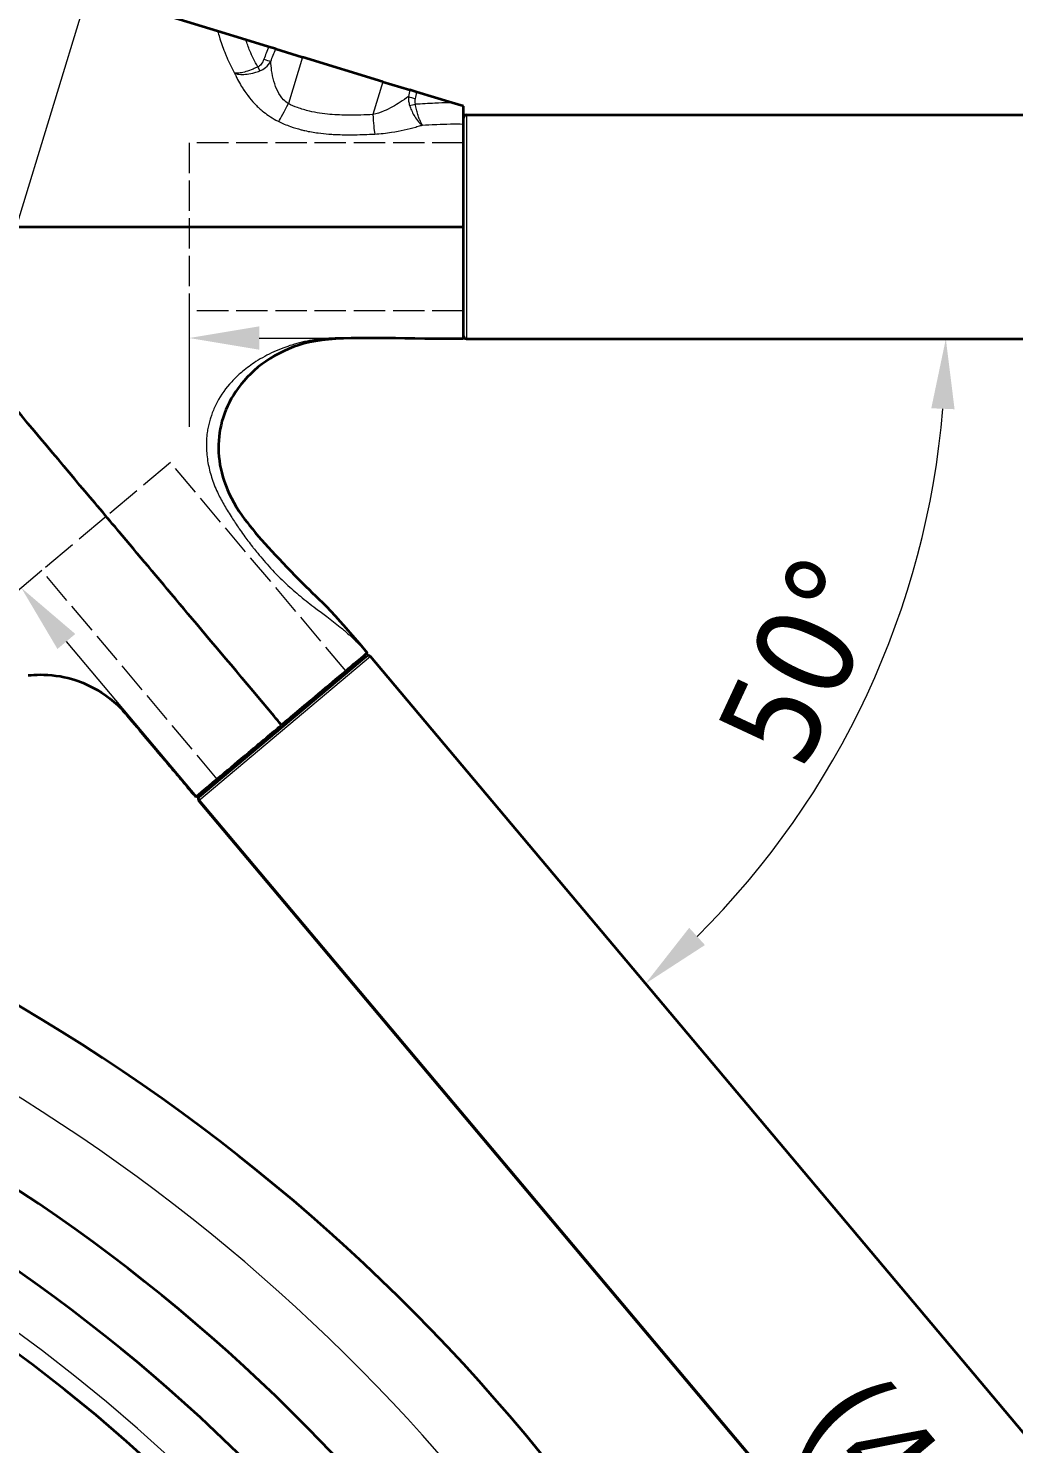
# Model space of a CAD drawing. Header units: millimetres. Extents: x 103 to 2059, y 115 to 1460.
# Drawn here: x 803 to 978.9, y 883.1 to 1135.9 of the extents above; entities that cross this region are included whole.
import ezdxf

# ---------------------------------------------------------------- set-up
doc = ezdxf.new("R2010")
doc.units = ezdxf.units.MM
doc.header["$LTSCALE"] = 5
doc.linetypes.add('DASHED', pattern=[0.2068, 0.1655, -0.0413])
for name, color, linetype, lineweight in [('Dimension (ISO)', 7, 'Continuous', 9), ('Hidden (ISO)', 7, 'DASHED', 9), ('Visible (ISO)', 7, 'Continuous', 35), ('Visible Narrow (ISO)', 7, 'Continuous', 9)]:
    doc.layers.add(name, color=color, linetype=linetype, lineweight=lineweight)
doc.styles.add('Note Text (ISO)', font='tahoma.ttf')
doc.dimstyles.new('Default (ISO)', dxfattribs={"dimscale": 5, "dimtxt": 3.5, "dimasz": 2.5, "dimexe": 3.175, "dimexo": 0, "dimgap": 0.762, "dimtad": 1, "dimdec": 1, "dimrnd": 1e-08, "dimzin": 4, "dimtxsty": 'Note Text (ISO)', "dimcen": 0.09, "dimdle": 10, "dimclrd": 256, "dimclre": 256, "dimclrt": 256, "dimadec": 0, "dimazin": 0, "dimtfac": 1.001486, "dimtmove": 0, "dimatfit": 3, "dimfxl": 0, "dimtolj": 1, "dimtzin": 0, "dimlwd": -1, "dimlwe": -1, "dimarcsym": 0})

# ---------------------------------------------------------------- blocks, each defined once
blk = doc.blocks.new('*D5')
at = {"layer": 'Defpoints', "color": 0}
for p in [(881.23, 1080.41), (1321.29, 1080.41), (1221.3, 1034.49), (1204.71, 673.84)]:
    blk.add_point(p, dxfattribs=at)
at = {"layer": 'Dimension (ISO)'}
blk.add_arc((1321.29, 1080.41), 110.03, 186.5127, 247.4873, dxfattribs=at)
for points in [[(1209.89, 1067.81), (1214.05, 1068.05), (1211.26, 1080.41)], [(1279.85, 980.74), (1278.48, 976.8), (1290.96, 974.65)]]:
    blk.add_solid(points, dxfattribs=at)
at = {"layer": 'Dimension (ISO)', "insert": (1239.83, 1041.1), "char_height": 17.5, "attachment_point": 1, "rotation": 307, "style": 'Note Text (ISO)'}
blk.add_mtext('\\A1;74°', dxfattribs=at)
blk = doc.blocks.new('*D6')
at = {"layer": 'Defpoints', "color": 0}
for p in [(816.37, 1080.41), (881.23, 1080.41), (942.13, 997.81), (1165.25, 665.43)]:
    blk.add_point(p, dxfattribs=at)
at = {"layer": 'Dimension (ISO)'}
blk.add_arc((816.37, 1080.41), 150.46, 314.8159, 355.2386, dxfattribs=at)
for points in [[(964.23, 1068.01), (968.39, 1067.84), (966.83, 1080.41)], [(923.82, 972.14), (921.01, 975.22), (913.19, 965.24)]]:
    blk.add_solid(points, dxfattribs=at)
at = {"layer": 'Dimension (ISO)', "insert": (925.41, 1010.34), "char_height": 17.5, "attachment_point": 1, "rotation": 65.0272, "style": 'Note Text (ISO)'}
blk.add_mtext('\\A1;50°', dxfattribs=at)
blk = doc.blocks.new('*D7')
at = {"layer": 'Defpoints', "color": 0}
for p in [(805.44, 1039.02), (801.76, 1035.93), (1170.31, 605.02)]:
    blk.add_point(p, dxfattribs=at)
at = {"layer": 'Dimension (ISO)'}
for p, q in [((805.44, 1039.02), (789.61, 1025.71)), ((1158.59, 611.5), (809.81, 1026.36)), ((1170.31, 605.02), (1154.49, 591.71))]:
    blk.add_line(p, q, dxfattribs=at)
for points in [[(811.4, 1027.7), (808.21, 1025.02), (801.76, 1035.93)], [(1160.19, 612.84), (1157, 610.16), (1166.64, 601.93)]]:
    blk.add_solid(points, dxfattribs=at)
at = {"layer": 'Dimension (ISO)', "insert": (953.45, 897.37), "char_height": 17.5, "attachment_point": 1, "rotation": 310.0545, "style": 'Note Text (ISO)'}
blk.add_mtext('\\A1;\\fTahoma|b0|i0;{\\H17.5000;(469,0) - 567,0}', dxfattribs=at)
blk = doc.blocks.new('*D8')
at = {"layer": 'Defpoints', "color": 0}
for p in [(831.73, 1085.41), (1316.73, 1085.41), (1316.73, 1080.56)]:
    blk.add_point(p, dxfattribs=at)
at = {"layer": 'Dimension (ISO)'}
for p, q in [((831.73, 1085.41), (831.73, 1064.68)), ((1316.73, 1085.41), (1316.73, 1064.68)), ((844.23, 1080.56), (1304.23, 1080.56))]:
    blk.add_line(p, q, dxfattribs=at)
for points in [[(844.23, 1082.64), (844.23, 1078.47), (831.73, 1080.56)], [(1304.23, 1082.64), (1304.23, 1078.47), (1316.73, 1080.56)]]:
    blk.add_solid(points, dxfattribs=at)
at = {"layer": 'Dimension (ISO)', "insert": (1002.53, 1107.5), "char_height": 17.5, "attachment_point": 1, "style": 'Note Text (ISO)'}
blk.add_mtext('\\A1;\\fTahoma|b0|i0;{\\H17.5000;(387,0) 485,0}', dxfattribs=at)
blk = doc.blocks.new('*D14')
at = {"layer": 'Defpoints', "color": 0}
for p in [(227.82, 1142.44), (813.68, 1142.44), (292.28, 661.37)]:
    blk.add_point(p, dxfattribs=at)
at = {"layer": 'Dimension (ISO)'}
for p, q in [((813.68, 1142.44), (211.94, 1142.44)), ((227.82, 673.87), (227.82, 1129.94)), ((292.28, 661.37), (211.94, 661.37))]:
    blk.add_line(p, q, dxfattribs=at)
for points in [[(225.74, 1129.94), (229.9, 1129.94), (227.82, 1142.44)], [(225.74, 673.87), (229.9, 673.87), (227.82, 661.37)]]:
    blk.add_solid(points, dxfattribs=at)
at = {"layer": 'Dimension (ISO)', "insert": (201.76, 873.19), "char_height": 17.5, "attachment_point": 1, "rotation": 90, "style": 'Note Text (ISO)'}
blk.add_mtext('\\A1;481,1', dxfattribs=at)
blk = doc.blocks.new('*D17')
at = {"layer": 'Defpoints', "color": 0}
for p in [(178.7, 1142.44), (813.68, 1142.44), (1641.2, 312.94)]:
    blk.add_point(p, dxfattribs=at)
at = {"layer": 'Dimension (ISO)'}
for p, q in [((813.68, 1142.44), (162.83, 1142.44)), ((178.7, 325.44), (178.7, 1129.94)), ((1641.2, 312.94), (162.83, 312.94))]:
    blk.add_line(p, q, dxfattribs=at)
for points in [[(176.62, 1129.94), (180.79, 1129.94), (178.7, 1142.44)], [(176.62, 325.44), (180.79, 325.44), (178.7, 312.94)]]:
    blk.add_solid(points, dxfattribs=at)
at = {"layer": 'Dimension (ISO)', "insert": (152.64, 698.83), "char_height": 17.5, "attachment_point": 1, "rotation": 90, "style": 'Note Text (ISO)'}
blk.add_mtext('\\A1;829,5', dxfattribs=at)
blk = doc.blocks.new('*D18')
at = {"layer": 'Defpoints', "color": 0}
for p in [(129.29, 1279.41), (1543.27, 1279.41), (1641.2, 312.94)]:
    blk.add_point(p, dxfattribs=at)
at = {"layer": 'Dimension (ISO)'}
for p, q in [((1543.27, 1279.41), (113.41, 1279.41)), ((129.29, 325.44), (129.29, 1266.91)), ((1641.2, 312.94), (113.41, 312.94))]:
    blk.add_line(p, q, dxfattribs=at)
for points in [[(127.2, 1266.91), (131.37, 1266.91), (129.29, 1279.41)], [(127.2, 325.44), (131.37, 325.44), (129.29, 312.94)]]:
    blk.add_solid(points, dxfattribs=at)
at = {"layer": 'Dimension (ISO)', "insert": (103.27, 780.31), "char_height": 17.5, "attachment_point": 1, "rotation": 90, "style": 'Note Text (ISO)'}
blk.add_mtext('\\A1;966,5', dxfattribs=at)

msp = doc.modelspace()

# ---------------------------------------------------------------- linework, layer by layer
at = {"layer": 'Hidden (ISO)', "ltscale": 6.510623}
msp.add_line((831.73, 1115.41), (831.73, 1085.41), dxfattribs=at)
at = {"layer": 'Hidden (ISO)', "ltscale": 6.769826}
for p, q in [((880.73, 1115.41), (831.73, 1115.41)), ((880.73, 1085.41), (831.73, 1085.41))]:
    msp.add_line(p, q, dxfattribs=at)
at = {"layer": 'Hidden (ISO)', "ltscale": 7.595893}
msp.add_line((828.4, 1058.33), (816.92, 1048.67), dxfattribs=at)
at = {"layer": 'Hidden (ISO)', "ltscale": 6.719899}
msp.add_line((859.7, 1021.1), (828.4, 1058.33), dxfattribs=at)
at = {"layer": 'Hidden (ISO)', "ltscale": 7.59542}
msp.add_line((816.92, 1048.67), (805.44, 1039.02), dxfattribs=at)
at = {"layer": 'Hidden (ISO)', "ltscale": 6.719328}
msp.add_line((836.74, 1001.79), (805.44, 1039.02), dxfattribs=at)
at = {"layer": 'Visible (ISO)'}
for p, q in [((836.8, 1135.37), (813.68, 1142.44)), ((841.83, 1133.83), (836.8, 1135.37)), ((845.92, 1132.58), (841.83, 1133.83)), ((847.18, 1132.19), (845.92, 1132.58)), ((847.18, 1132.19), (851.99, 1130.72)), ((866.33, 1126.34), (851.99, 1130.72)), ((866.33, 1126.34), (871.14, 1124.87)), ((872.4, 1124.48), (871.14, 1124.87)), ((878.67, 1122.57), (872.4, 1124.48)), ((880.73, 1121.94), (878.67, 1122.57)), ((880.73, 1118.78), (880.73, 1121.94)), ((881.23, 1120.41), (1267.23, 1120.41)), ((880.73, 1100.41), (880.73, 1118.78)), ((880.73, 1080.43), (880.73, 1100.41)), ((880.73, 1080.42), (880.73, 1080.43)), ((881.23, 1080.41), (1267.23, 1080.41)), ((804.45, 1063.51), (804.45, 1063.51)), ((816.92, 1048.67), (816.92, 1048.67)), ((863.51, 1024.3), (863.53, 1024.31)), ((833.53, 998.62), (863.38, 1023.71)), ((1165.25, 665.43), (864.09, 1023.65)), ((859.94, 1020.82), (859.7, 1021.1)), ((836.97, 1001.51), (836.74, 1001.79)), ((1134.63, 639.69), (833.47, 997.91))]:
    msp.add_line(p, q, dxfattribs=at)
for centre, radius, start, end in [((881.23, 1119.91), 0.5, 90, 180), ((881.23, 1080.91), 0.5, 180, 270), ((863.7, 1023.33), 0.5, 40.0545, 130.0545), ((624.78, 661.37), 348, 70.0335, 64.5287), ((833.85, 998.23), 0.5, 130.0545, 220.0545), ((624.78, 661.37), 320, 70.1929, 64.3678), ((624.78, 661.37), 320, 70.1929, 64.3678), ((624.78, 661.37), 308, 70.2702, 64.2893), ((624.78, 661.37), 296, 70.3537, 64.2049)]:
    msp.add_arc(centre, radius, start, end, dxfattribs=at)
for points, knots in [([(800.83, 1100.41), (804.23, 1100.41), (807.4, 1100.42), (810.29, 1100.42), (816.79, 1100.42), (822.08, 1100.41), (826.69, 1100.41), (826.86, 1100.41), (827.02, 1100.41), (827.19, 1100.41)], [1, 1, 1, 1, 1.0857773, 1.0857773, 1.0857773, 1.2787857, 1.2787857, 1.2787857, 1.2857296, 1.2857296, 1.2857296, 1.2857296]), ([(827.19, 1100.41), (834.53, 1100.41), (840.24, 1100.4), (846.67, 1100.42), (850.86, 1100.42), (855.36, 1100.4), (860.83, 1100.41), (864.1, 1100.41), (867.7, 1100.42), (871.79, 1100.41), (874.18, 1100.41), (876.74, 1100.41), (879.49, 1100.41), (879.9, 1100.41), (880.31, 1100.41), (880.73, 1100.41)], [1.2857296, 1.2857296, 1.2857296, 1.2857296, 1.5961224, 1.5961224, 1.5961224, 1.7980612, 1.7980612, 1.7980612, 1.918313, 1.918313, 1.918313, 1.9886698, 1.9886698, 1.9886698, 1.9991641, 1.9991641, 1.9991641, 1.9991641]), ([(880.73, 1080.42), (877.01, 1080.36), (877.23, 1080.43), (865.82, 1080.44), (857.31, 1081.03), (849.74, 1078.86), (847.44, 1077.77), (843.48, 1075.04), (841.8, 1073.41), (839.28, 1069.99), (838.37, 1068.22), (837.22, 1064.59), (836.94, 1062.74), (836.98, 1058.92), (837.32, 1056.94), (838.67, 1052.94), (839.66, 1050.98), (843.3, 1045.85), (846.71, 1042.17), (854.51, 1034.09), (855.57, 1033.87), (863.53, 1024.31)], [0.00906, 0.00906, 0.00906, 0.00906, 0.487318, 0.487318, 3.392617, 3.392617, 4.78716, 4.78716, 6.137099, 6.137099, 7.376426, 7.376426, 8.569023, 8.569023, 9.785925, 9.785925, 11.068425, 11.068425, 12.786847, 12.786847, 14.535556, 14.535556, 14.535556, 14.535556]), ([(814.93, 1051.04), (810.26, 1056.59), (805.04, 1062.8), (797.98, 1071.2), (796.57, 1072.88), (795.09, 1074.64), (793.52, 1076.5)], [-1.3656574, -1.3656574, -1.3656574, -1.3656574, -1.0608605, -1.0608605, -1.0608605, -1, -1, -1, -1]), ([(848.22, 1011.44), (846.43, 1013.58), (844.74, 1015.58), (843.15, 1017.48), (832.08, 1030.64), (825.58, 1038.38), (818.49, 1046.81), (817.33, 1048.19), (816.15, 1049.59), (814.93, 1051.04)], [-2, -2, -2, -2, -1.9302298, -1.9302298, -1.9302298, -1.4453374, -1.4453374, -1.4453374, -1.3656574, -1.3656574, -1.3656574, -1.3656574]), ([(863.51, 1024.3), (863.45, 1024.25), (863.22, 1024.05), (861.68, 1022.76), (860.62, 1021.87), (857.51, 1019.25), (855.79, 1017.8), (851.5, 1014.2), (849.34, 1012.39), (848.22, 1011.44)], [-1.322243, -1.322243, -1.322243, -1.322243, -0.980948, -0.980948, -0.707251, -0.707251, -0.43966, -0.43966, -0.000001, -0.000001, -0.000001, -0.000001]), ([(803.01, 1020.32), (804.25, 1020.44), (805.89, 1020.53), (810.01, 1019.97), (811.62, 1019.43), (815.07, 1018.01), (817.18, 1016.66), (819.95, 1014.03), (820.71, 1013.1), (825.11, 1007.85), (826.01, 1006.78), (827.93, 1004.5), (829.06, 1003.15), (830.04, 1001.99), (830.53, 1001.41), (831.97, 999.69), (832.43, 999.14), (832.91, 998.57)], [-0.710867, -0.710867, -0.710867, -0.710867, -0.6803393, -0.6803393, -0.6494655, -0.6494655, -0.5901096, -0.5901096, -0.5574464, -0.5574464, -0.5463869, -0.5463869, -0.4100174, -0.4100174, -0.2251712, -0.2251712, -0.000001, -0.000001, -0.000001, -0.000001]), ([(832.91, 998.57), (832.93, 998.59), (832.98, 998.64), (835, 1000.34), (836.27, 1001.41), (838.95, 1003.65), (840.67, 1005.1), (844.93, 1008.68), (847.13, 1010.52), (848.22, 1011.44)], [-1.131727, -1.131727, -1.131727, -1.131727, -0.895292, -0.895292, -0.699846, -0.699846, -0.428652, -0.428652, -0.000001, -0.000001, -0.000001, -0.000001]), ([(836.74, 1001.79), (836.74, 1001.79), (836.99, 1002.01), (837.7, 1002.6), (837.96, 1002.82), (838.26, 1003.08)], [-9.4549702, -9.4549702, -9.4549702, -9.4549702, -8.910886, -8.910886, -8.6701687, -8.6701687, -8.6701687, -8.6701687])]:
    msp.add_open_spline(points, degree=3, knots=knots, dxfattribs=at)
msp.add_open_spline([(836.74, 1001.79), (835.46, 1000.72), (834.19, 999.65), (832.91, 998.57)], degree=3, dxfattribs=at)
at = {"layer": 'Visible Narrow (ISO)'}
for p, q in [((813.68, 1142.44), (800.83, 1100.41)), ((851.99, 1130.72), (849.45, 1122.43)), ((866.33, 1126.34), (864.54, 1120.47)), ((881.23, 1120.41), (881.23, 1080.41)), ((864.09, 1023.65), (833.47, 997.91))]:
    msp.add_line(p, q, dxfattribs=at)
for radius, start, end in [(334.04, 70.1096, 64.453), (299.03, 70.332, 64.2268)]:
    msp.add_arc((624.78, 661.37), radius, start, end, dxfattribs=at)
for centre, major_axis, ratio, start_param, end_param in [((845.17, 1130.68), (-1.87, 0.71), 0.173282, 1.582241, 2.287677), ((844.09, 1129.32), (-0.78, 1.84), 0.112513, 1.704304, 2.129807), ((872.23, 1123.64), (-1.95, 0.46), 0.173273, 0.845883, 1.559212), ((849.7, 1123.26), (-2.26, -4.46), 0.030174, 0.454015, 1.398866), ((864.79, 1121.3), (0.25, -4.99), 0.059664, 4.876492, 5.751125), ((872.22, 1122.64), (-1.94, -0.5), 0.148649, 0.90914, 1.479901)]:
    msp.add_ellipse(centre, major_axis=major_axis, ratio=ratio, start_param=start_param, end_param=end_param, dxfattribs=at)
for points, knots in [([(836.8, 1135.37), (836.92, 1134.99), (837.03, 1134.62), (837.18, 1134.15), (837.21, 1134.07), (837.23, 1133.99)], [0.2262291, 0.2262291, 0.2262291, 0.2262291, 0.3394931, 0.3394931, 0.3636951, 0.3636951, 0.3636951, 0.3636951]), ([(843.99, 1128.99), (843.44, 1129.91), (842.97, 1130.89), (842.56, 1131.87), (842.29, 1132.52), (842.05, 1133.17), (841.83, 1133.83)], [-1.0015605, -1.0015605, -1.0015605, -1.0015605, -0.6789862, -0.6789862, -0.6789862, -0.4677157, -0.4677157, -0.4677157, -0.4677157]), ([(838.21, 1131.27), (838.28, 1131.08), (838.36, 1130.89), (838.44, 1130.7), (838.84, 1129.77), (839.29, 1128.82), (839.83, 1127.89)], [0.6248212, 0.6248212, 0.6248212, 0.6248212, 0.6789862, 0.6789862, 0.6789862, 0.9383835, 0.9383835, 0.9383835, 0.9383835]), ([(845.06, 1130.34), (844.94, 1130.03), (844.79, 1129.72), (844.42, 1129.26), (844.22, 1129.09), (843.99, 1128.99)], [0, 0, 0, 0, 0.103716, 0.103716, 0.1797286, 0.1797286, 0.1797286, 0.1797286]), ([(839.83, 1127.89), (840.12, 1127.74), (840.51, 1127.65), (841.3, 1127.62), (841.67, 1127.64), (842.5, 1127.75), (842.96, 1127.84), (843.73, 1128.06), (844.04, 1128.16), (844.33, 1128.27)], [-0.0007703, -0.0007703, -0.0007703, -0.0007703, 0.1169713, 0.1169713, 0.2002493, 0.2002493, 0.2922549, 0.2922549, 0.3497584, 0.3497584, 0.3497584, 0.3497584]), ([(839.83, 1127.88), (839.9, 1127.73), (839.97, 1127.58), (840.15, 1127.2), (840.26, 1126.97), (840.38, 1126.75)], [-7.8718507, -7.8718507, -7.8718507, -7.8718507, -7.8251602, -7.8251602, -7.7541554, -7.7541554, -7.7541554, -7.7541554]), ([(843.99, 1128.99), (843.71, 1128.85), (843.42, 1128.72), (842.69, 1128.42), (842.26, 1128.26), (841.49, 1128.03), (841.15, 1127.95), (840.43, 1127.83), (840.08, 1127.83), (839.84, 1127.89)], [-0.3497584, -0.3497584, -0.3497584, -0.3497584, -0.2922549, -0.2922549, -0.2002493, -0.2002493, -0.1169713, -0.1169713, -0.0006086, -0.0006086, -0.0006086, -0.0006086]), ([(844.33, 1128.27), (844.72, 1128.42), (845.07, 1128.64), (845.76, 1129.22), (846.05, 1129.59), (846.3, 1129.97)], [-0.1797286, -0.1797286, -0.1797286, -0.1797286, -0.103716, -0.103716, 0, 0, 0, 0]), ([(849.45, 1122.43), (849.14, 1122.62), (848.86, 1122.86), (848.17, 1123.56), (847.83, 1124.07), (847.25, 1125.2), (847.03, 1125.8), (846.68, 1127.05), (846.55, 1127.7), (846.38, 1128.89), (846.33, 1129.43), (846.3, 1129.97)], [6.870256, 6.870256, 6.870256, 6.870256, 7.034721, 7.034721, 7.297865, 7.297865, 7.560122, 7.560122, 7.82516, 7.82516, 8.044279, 8.044279, 8.044279, 8.044279]), ([(841.46, 1124.9), (841.47, 1124.89), (841.47, 1124.88), (841.71, 1124.53), (841.95, 1124.19), (842.21, 1123.85)], [-7.56248, -7.56248, -7.56248, -7.56248, -7.5601225, -7.5601225, -7.4515785, -7.4515785, -7.4515785, -7.4515785]), ([(842.25, 1123.79), (842.6, 1123.33), (842.99, 1122.87), (843.83, 1121.98), (844.29, 1121.55), (844.78, 1121.14)], [-7.4457577, -7.4457577, -7.4457577, -7.4457577, -7.2978654, -7.2978654, -7.1456332, -7.1456332, -7.1456332, -7.1456332]), ([(870.88, 1123.69), (870.42, 1123.35), (869.92, 1123.01), (868.52, 1122.1), (867.55, 1121.55), (865.88, 1120.84), (865.21, 1120.62), (864.54, 1120.47)], [-1.071462, -1.071462, -1.071462, -1.071462, -0.779606, -0.779606, -0.299848, -0.299848, 0, 0, 0, 0]), ([(870.88, 1123.69), (870.87, 1123.42), (870.88, 1123.14), (870.95, 1122.61), (871.01, 1122.35), (871.09, 1122.1)], [0, 0, 0, 0, 0.0544387, 0.0544387, 0.1028048, 0.1028048, 0.1028048, 0.1028048]), ([(872.12, 1122.3), (872.08, 1122.46), (872.06, 1122.62), (872.07, 1122.96), (872.09, 1123.13), (872.13, 1123.31)], [-0.1028048, -0.1028048, -0.1028048, -0.1028048, -0.0544387, -0.0544387, 0, 0, 0, 0]), ([(878.67, 1122.57), (878.5, 1122.57), (878.33, 1122.57), (878.16, 1122.56), (877.3, 1122.55), (876.44, 1122.53), (875.59, 1122.49), (874.43, 1122.44), (873.27, 1122.38), (872.12, 1122.3)], [-4.7231399, -4.7231399, -4.7231399, -4.7231399, -4.6726946, -4.6726946, -4.6726946, -4.4147801, -4.4147801, -4.4147801, -4.0670268, -4.0670268, -4.0670268, -4.0670268]), ([(844.78, 1121.14), (845.14, 1120.84), (845.52, 1120.55), (846.33, 1119.99), (846.77, 1119.72), (847.22, 1119.48)], [-7.1456332, -7.1456332, -7.1456332, -7.1456332, -7.0347211, -7.0347211, -6.9148618, -6.9148618, -6.9148618, -6.9148618]), ([(864.54, 1120.47), (863.11, 1120.4), (861.68, 1120.35), (860.25, 1120.36), (859.12, 1120.37), (857.99, 1120.41), (855.64, 1120.62), (854.4, 1120.79), (853.19, 1121.08), (852.48, 1121.25), (851.78, 1121.46), (850.53, 1121.92), (849.98, 1122.16), (849.45, 1122.43)], [-1.534971, -1.534971, -1.534971, -1.534971, -1.105884, -1.105884, -1.105884, -0.767486, -0.767486, -0.396363, -0.396363, -0.396363, -0.178969, -0.178969, 0, 0, 0, 0]), ([(871.09, 1122.1), (871.19, 1121.8), (871.3, 1121.51), (871.56, 1120.92), (871.7, 1120.63), (872.05, 1120.02), (872.27, 1119.7), (872.77, 1119.07), (873.08, 1118.78), (873.37, 1118.59)], [0, 0, 0, 0, 0.0577505, 0.0577505, 0.1208447, 0.1208447, 0.2017558, 0.2017558, 0.3119605, 0.3119605, 0.3119605, 0.3119605]), ([(872.81, 1119.71), (872.72, 1119.95), (872.63, 1120.21), (872.46, 1120.78), (872.38, 1121.08), (872.24, 1121.69), (872.18, 1122), (872.12, 1122.3)], [-0.1839358, -0.1839358, -0.1839358, -0.1839358, -0.1208447, -0.1208447, -0.0577505, -0.0577505, 0, 0, 0, 0]), ([(848.72, 1118.77), (849.09, 1118.62), (849.45, 1118.47), (850.44, 1118.12), (851.07, 1117.93), (851.7, 1117.77)], [0.085291, 0.085291, 0.085291, 0.085291, 0.1789694, 0.1789694, 0.3381313, 0.3381313, 0.3381313, 0.3381313]), ([(864.85, 1116.99), (865.88, 1117.04), (866.9, 1117.15), (869.43, 1117.55), (870.87, 1117.89), (872.47, 1118.33), (872.76, 1118.41), (873.04, 1118.49)], [0, 0, 0, 0, 0.2998484, 0.2998484, 0.7796059, 0.7796059, 0.889406, 0.889406, 0.889406, 0.889406]), ([(873.37, 1118.59), (873.21, 1118.81), (873.05, 1119.12), (872.86, 1119.58), (872.84, 1119.64), (872.81, 1119.71)], [-0.3119605, -0.3119605, -0.3119605, -0.3119605, -0.2017558, -0.2017558, -0.1839358, -0.1839358, -0.1839358, -0.1839358]), ([(875.74, 1118.71), (875.8, 1118.71), (875.86, 1118.71), (875.92, 1118.71), (876.75, 1118.75), (877.56, 1118.78), (878.36, 1118.79)], [4.3955343, 4.3955343, 4.3955343, 4.3955343, 4.4147801, 4.4147801, 4.4147801, 4.6726946, 4.6726946, 4.6726946, 4.6726946]), ([(854.74, 1117.19), (855.39, 1117.1), (856.02, 1117.04), (857, 1116.96), (857.35, 1116.94), (857.69, 1116.92)], [0.5982097, 0.5982097, 0.5982097, 0.5982097, 0.7674856, 0.7674856, 0.860762, 0.860762, 0.860762, 0.860762]), ([(856.04, 1080.47), (855.26, 1080.4), (854.47, 1080.31), (852.47, 1079.97), (851.26, 1079.68), (850.08, 1079.31)], [2.671689, 2.671689, 2.671689, 2.671689, 3.104099, 3.104099, 3.769988, 3.769988, 3.769988, 3.769988]), ([(860.89, 1080.61), (860.47, 1080.61), (860.07, 1080.61), (859.07, 1080.6), (858.53, 1080.59), (857.7, 1080.57), (857.38, 1080.55), (857.07, 1080.53)], [1.9544715, 1.9544715, 1.9544715, 1.9544715, 2.086365, 2.086365, 2.3208791, 2.3208791, 2.4851769, 2.4851769, 2.4851769, 2.4851769]), ([(863.49, 1080.6), (862.98, 1080.6), (862.45, 1080.6), (861.77, 1080.6), (861.62, 1080.6), (861.47, 1080.61)], [1.6936976, 1.6936976, 1.6936976, 1.6936976, 1.851851, 1.851851, 1.8961167, 1.8961167, 1.8961167, 1.8961167]), ([(869.78, 1080.52), (869.11, 1080.53), (868.43, 1080.54), (867.08, 1080.56), (866.4, 1080.56), (865.72, 1080.57)], [1.0628044, 1.0628044, 1.0628044, 1.0628044, 1.2656694, 1.2656694, 1.4685395, 1.4685395, 1.4685395, 1.4685395]), ([(871.77, 1080.49), (871.48, 1080.5), (871.19, 1080.5), (870.53, 1080.51), (870.16, 1080.51), (869.8, 1080.52)], [0.8642404, 0.8642404, 0.8642404, 0.8642404, 0.9516313, 0.9516313, 1.0613877, 1.0613877, 1.0613877, 1.0613877]), ([(873.72, 1080.46), (873.7, 1080.47), (873.68, 1080.47), (873.03, 1080.47), (872.4, 1080.48), (871.77, 1080.49)], [0.6704056, 0.6704056, 0.6704056, 0.6704056, 0.6755524, 0.6755524, 0.8642404, 0.8642404, 0.8642404, 0.8642404]), ([(876.89, 1080.44), (876.8, 1080.44), (876.7, 1080.44), (875.96, 1080.44), (875.29, 1080.45), (874.3, 1080.46), (874, 1080.46), (873.72, 1080.46)], [0.3584189, 0.3584189, 0.3584189, 0.3584189, 0.3875833, 0.3875833, 0.587385, 0.587385, 0.6704056, 0.6704056, 0.6704056, 0.6704056]), ([(880.1, 1080.42), (879.81, 1080.42), (879.56, 1080.42), (879.09, 1080.42), (878.86, 1080.42), (878.04, 1080.43), (877.47, 1080.43), (876.89, 1080.44)], [0.0459171, 0.0459171, 0.0459171, 0.0459171, 0.1110264, 0.1110264, 0.1761357, 0.1761357, 0.3584189, 0.3584189, 0.3584189, 0.3584189]), ([(880.73, 1080.43), (880.62, 1080.43), (880.54, 1080.42), (880.32, 1080.42), (880.21, 1080.42), (880.1, 1080.42)], [0.00905259, 0.00905259, 0.00905259, 0.00905259, 0.02295855, 0.02295855, 0.0459171, 0.0459171, 0.0459171, 0.0459171]), ([(846.85, 1078.08), (845.74, 1077.57), (844.67, 1076.99), (842.81, 1075.8), (842.01, 1075.21), (840.73, 1074.14), (840.22, 1073.67), (839.74, 1073.18)], [4.397039, 4.397039, 4.397039, 4.397039, 5.059052, 5.059052, 5.604452, 5.604452, 5.984897, 5.984897, 5.984897, 5.984897]), ([(850.08, 1079.31), (849.6, 1079.16), (849.11, 1078.99), (848.03, 1078.59), (847.43, 1078.35), (846.85, 1078.08)], [3.769988, 3.769988, 3.769988, 3.769988, 4.046134, 4.046134, 4.397039, 4.397039, 4.397039, 4.397039]), ([(838.96, 1072.33), (837.97, 1071.19), (837.12, 1069.93), (836.47, 1068.6), (836.17, 1068), (835.91, 1067.37), (835.69, 1066.72)], [6.200268, 6.200268, 6.200268, 6.200268, 7.045947, 7.045947, 7.045947, 7.433073, 7.433073, 7.433073, 7.433073]), ([(835.48, 1066.07), (835.29, 1065.45), (835.14, 1064.81), (835, 1064), (834.98, 1063.83), (834.95, 1063.66)], [7.5630883, 7.5630883, 7.5630883, 7.5630883, 7.9338637, 7.9338637, 8.0309581, 8.0309581, 8.0309581, 8.0309581]), ([(834.95, 1063.66), (834.83, 1062.81), (834.78, 1061.94), (834.82, 1060.14), (834.92, 1059.21), (835.24, 1057.41), (835.46, 1056.55), (835.73, 1055.7)], [8.030958, 8.030958, 8.030958, 8.030958, 8.522493, 8.522493, 9.04557, 9.04557, 9.532384, 9.532384, 9.532384, 9.532384]), ([(835.73, 1055.69), (836.01, 1054.79), (836.37, 1053.89), (837.11, 1052.3), (837.49, 1051.58), (838.29, 1050.15), (838.73, 1049.44), (839.2, 1048.7)], [9.534859, 9.534859, 9.534859, 9.534859, 10.054649, 10.054649, 10.475656, 10.475656, 10.896653, 10.896653, 10.896653, 10.896653]), ([(839.2, 1048.7), (839.58, 1048.1), (840.01, 1047.46), (840.54, 1046.69), (840.6, 1046.59), (840.67, 1046.49)], [10.8966525, 10.8966525, 10.8966525, 10.8966525, 11.2443699, 11.2443699, 11.295181, 11.295181, 11.295181, 11.295181]), ([(843.02, 1043.29), (843.08, 1043.22), (843.13, 1043.16), (843.43, 1042.77), (843.69, 1042.45), (843.96, 1042.13)], [11.8055806, 11.8055806, 11.8055806, 11.8055806, 11.8355434, 11.8355434, 11.9797454, 11.9797454, 11.9797454, 11.9797454]), ([(843.96, 1042.13), (844.69, 1041.24), (845.46, 1040.36), (847.14, 1038.52), (848.06, 1037.57), (849.07, 1036.64)], [11.9797454, 11.9797454, 11.9797454, 11.9797454, 12.3702395, 12.3702395, 12.7922405, 12.7922405, 12.7922405, 12.7922405]), ([(849.07, 1036.64), (849.88, 1035.89), (850.72, 1035.15), (852.48, 1033.7), (853.41, 1032.98), (854.37, 1032.26)], [12.7922405, 12.7922405, 12.7922405, 12.7922405, 13.134534, 13.134534, 13.4768225, 13.4768225, 13.4768225, 13.4768225]), ([(854.37, 1032.26), (855, 1031.78), (855.66, 1031.3), (857.11, 1030.21), (857.92, 1029.59), (858.96, 1028.72), (859.21, 1028.51), (859.47, 1028.29)], [13.4768225, 13.4768225, 13.4768225, 13.4768225, 13.7031068, 13.7031068, 13.9769075, 13.9769075, 14.0652837, 14.0652837, 14.0652837, 14.0652837]), ([(859.47, 1028.29), (859.74, 1028.05), (860.01, 1027.81), (860.44, 1027.42), (860.6, 1027.28), (860.76, 1027.13)], [14.0652837, 14.0652837, 14.0652837, 14.0652837, 14.160267, 14.160267, 14.2171222, 14.2171222, 14.2171222, 14.2171222]), ([(861.76, 1026.17), (861.91, 1026.03), (862.06, 1025.88), (862.29, 1025.66), (862.36, 1025.59), (862.46, 1025.5), (862.48, 1025.48), (862.51, 1025.45), (862.52, 1025.44), (862.54, 1025.42), (862.54, 1025.42), (862.56, 1025.41), (862.56, 1025.4), (862.57, 1025.4)], [14.33541161, 14.33541161, 14.33541161, 14.33541161, 14.38823685, 14.38823685, 14.4109156, 14.4109156, 14.41710783, 14.41710783, 14.42020394, 14.42020394, 14.42175199, 14.42175199, 14.42330005, 14.42330005, 14.42330005, 14.42330005]), ([(862.57, 1025.4), (862.57, 1025.4), (862.57, 1025.4), (862.57, 1025.4), (862.57, 1025.4), (862.57, 1025.4), (862.57, 1025.4), (862.57, 1025.4), (862.57, 1025.4), (862.57, 1025.4), (862.57, 1025.4), (862.57, 1025.39), (862.57, 1025.39), (862.57, 1025.39), (862.57, 1025.39), (862.58, 1025.39), (862.58, 1025.39), (862.59, 1025.37), (862.6, 1025.36), (862.62, 1025.34), (862.63, 1025.32), (862.66, 1025.29), (862.68, 1025.27), (862.71, 1025.24), (862.73, 1025.21), (862.78, 1025.16), (862.8, 1025.14), (862.86, 1025.07), (862.89, 1025.03), (862.97, 1024.95), (863.01, 1024.9), (863.11, 1024.78), (863.16, 1024.72), (863.3, 1024.55), (863.39, 1024.45), (863.48, 1024.34)], [14.4233, 14.4233, 14.4233, 14.4233, 14.4233123, 14.4233123, 14.4233245, 14.4233245, 14.4233489, 14.4233489, 14.4233979, 14.4233979, 14.4234957, 14.4234957, 14.4236913, 14.4236913, 14.4240825, 14.4240825, 14.4248649, 14.4248649, 14.428198, 14.428198, 14.4330959, 14.4330959, 14.4385647, 14.4385647, 14.4456742, 14.4456742, 14.4549165, 14.4549165, 14.4669315, 14.4669315, 14.482551, 14.482551, 14.5028563, 14.5028563, 14.5329758, 14.5329758, 14.5329758, 14.5329758])]:
    msp.add_open_spline(points, degree=3, knots=knots, dxfattribs=at)
for points in [[(837.23, 1133.99), (837.52, 1133.1), (837.84, 1132.2), (838.21, 1131.27)], [(845.92, 1132.58), (845.63, 1131.84), (845.35, 1131.09), (845.06, 1130.34)], [(846.3, 1129.97), (846.59, 1130.71), (846.88, 1131.45), (847.18, 1132.19)], [(839.84, 1127.89), (839.84, 1127.89), (839.84, 1127.89), (839.83, 1127.89)], [(839.83, 1127.89), (839.83, 1127.89), (839.83, 1127.88), (839.83, 1127.88)], [(840.38, 1126.75), (840.59, 1126.35), (840.81, 1125.96), (841.04, 1125.56)], [(841.04, 1125.56), (841.18, 1125.34), (841.32, 1125.12), (841.46, 1124.9)], [(842.21, 1123.85), (842.22, 1123.83), (842.23, 1123.81), (842.25, 1123.79)], [(871.14, 1124.87), (871.06, 1124.47), (870.97, 1124.08), (870.88, 1123.69)], [(872.13, 1123.31), (872.22, 1123.7), (872.31, 1124.09), (872.4, 1124.48)], [(847.22, 1119.48), (847.39, 1119.39), (847.56, 1119.3), (847.73, 1119.22)], [(847.73, 1119.22), (848.06, 1119.06), (848.39, 1118.91), (848.72, 1118.77)], [(851.7, 1117.77), (851.93, 1117.71), (852.16, 1117.66), (852.39, 1117.6)], [(852.39, 1117.6), (853.19, 1117.42), (853.97, 1117.29), (854.74, 1117.19)], [(873.04, 1118.49), (873.15, 1118.52), (873.26, 1118.55), (873.37, 1118.59)], [(873.37, 1118.59), (874.14, 1118.63), (874.91, 1118.67), (875.67, 1118.7)], [(875.67, 1118.7), (875.69, 1118.7), (875.71, 1118.71), (875.74, 1118.71)], [(878.36, 1118.79), (879.16, 1118.8), (879.95, 1118.8), (880.73, 1118.78)], [(857.69, 1116.92), (858.59, 1116.88), (859.47, 1116.86), (860.35, 1116.86)], [(860.35, 1116.86), (860.97, 1116.86), (861.59, 1116.87), (862.2, 1116.89)], [(862.2, 1116.89), (862.47, 1116.89), (862.74, 1116.9), (863.01, 1116.91)], [(863.01, 1116.91), (863.63, 1116.93), (864.24, 1116.96), (864.85, 1116.99)], [(856.89, 1080.52), (856.6, 1080.51), (856.32, 1080.49), (856.04, 1080.47)], [(857.07, 1080.53), (857.01, 1080.53), (856.95, 1080.53), (856.89, 1080.52)], [(861.47, 1080.61), (861.27, 1080.61), (861.08, 1080.61), (860.89, 1080.61)], [(865.72, 1080.57), (864.97, 1080.58), (864.23, 1080.59), (863.49, 1080.6)], [(869.8, 1080.52), (869.79, 1080.52), (869.79, 1080.52), (869.78, 1080.52)], [(839.74, 1073.18), (839.47, 1072.91), (839.21, 1072.62), (838.96, 1072.33)], [(835.69, 1066.72), (835.61, 1066.51), (835.54, 1066.29), (835.48, 1066.07)], [(835.73, 1055.7), (835.73, 1055.7), (835.73, 1055.69), (835.73, 1055.69)], [(840.67, 1046.49), (840.93, 1046.11), (841.21, 1045.73), (841.49, 1045.33)], [(841.49, 1045.33), (841.49, 1045.33), (841.5, 1045.33), (841.5, 1045.32)], [(841.5, 1045.32), (841.97, 1044.67), (842.48, 1043.99), (843.02, 1043.29)], [(860.76, 1027.13), (861.1, 1026.82), (861.43, 1026.5), (861.76, 1026.17)], [(863.48, 1024.34), (863.49, 1024.33), (863.5, 1024.31), (863.51, 1024.3)]]:
    msp.add_open_spline(points, degree=3, dxfattribs=at)

# ---------------------------------------------------------------- dimensions: what is measured, and where the dimension line sits
at = {"layer": 'Dimension (ISO)'}
for base, p1, p2, picture, middle in [((129.29, 1279.41), (1641.2, 312.94), (1543.27, 1279.41), '*D18', (129.29, 809.21)), ((178.7, 1142.44), (1641.2, 312.94), (813.68, 1142.44), '*D17', (178.7, 727.69)), ((227.82, 1142.44), (292.28, 661.37), (813.68, 1142.44), '*D14', (227.82, 901.9))]:
    dim = msp.add_linear_dim(base=base, p1=p1, p2=p2, angle=90, dimstyle='Default (ISO)', override={"dimgap": 0.762, "dimdec": 1, "dimtol": 0, "dimlim": 0, "dimtp": 0, "dimtm": 0, "dimtdec": 2, "dimtofl": 0, "dimatfit": 1}, dxfattribs=at)
    dim.commit()
    dim.dimension.update_dxf_attribs({"geometry": picture, "text_midpoint": middle, "dimtype": 160})
dim = msp.add_linear_dim(base=(1316.73, 1080.56), p1=(831.73, 1085.41), p2=(1316.73, 1085.41), text='\\fTahoma|b0|i0;{\\H17.5000;(387,0) <>}', dimstyle='Default (ISO)', override={"dimgap": 0.762, "dimdec": 1, "dimtol": 0, "dimlim": 0, "dimtp": 0, "dimtm": 0, "dimtdec": 2, "dimtofl": 0, "dimatfit": 1}, dxfattribs=at)
dim.commit()
dim.dimension.update_dxf_attribs({"geometry": '*D8', "text_midpoint": (1074.23, 1080.56), "dimtype": 160})
for base, center, p1, p2, picture, middle in [((942.13, 997.81), (816.37, 1080.41), (1165.25, 665.43), (881.23, 1080.41), '*D6', (952.76, 1016.89)), ((1221.3, 1034.49), (1321.29, 1080.41), (881.23, 1080.41), (1204.71, 673.84), '*D5', (1233.42, 1014.2))]:
    dim = msp.add_angular_dim_3p(base=base, center=center, p1=p1, p2=p2, dimstyle='Default (ISO)', override={"dimgap": 0.762, "dimse1": 1, "dimse2": 1, "dimadec": 0, "dimtol": 0, "dimlim": 0, "dimtp": 0, "dimtm": 0, "dimtdec": 2}, dxfattribs=at)
    dim.commit()
    dim.dimension.update_dxf_attribs({"geometry": picture, "text_midpoint": middle, "dimtype": 165})
dim = msp.add_linear_dim(base=(801.76, 1035.93), p1=(1170.31, 605.02), p2=(805.44, 1039.02), angle=130.0545, text='\\fTahoma|b0|i0;{\\H17.5000;(469,0) - <>}', dimstyle='Default (ISO)', override={"dimgap": 0.762, "dimdec": 1, "dimtol": 0, "dimlim": 0, "dimtp": 0, "dimtm": 0, "dimtdec": 2, "dimtofl": 0, "dimatfit": 1}, dxfattribs=at)
dim.commit()
dim.dimension.update_dxf_attribs({"geometry": '*D7', "text_midpoint": (984.2, 818.93), "dimtype": 160})

doc.saveas('drawing.dxf')
